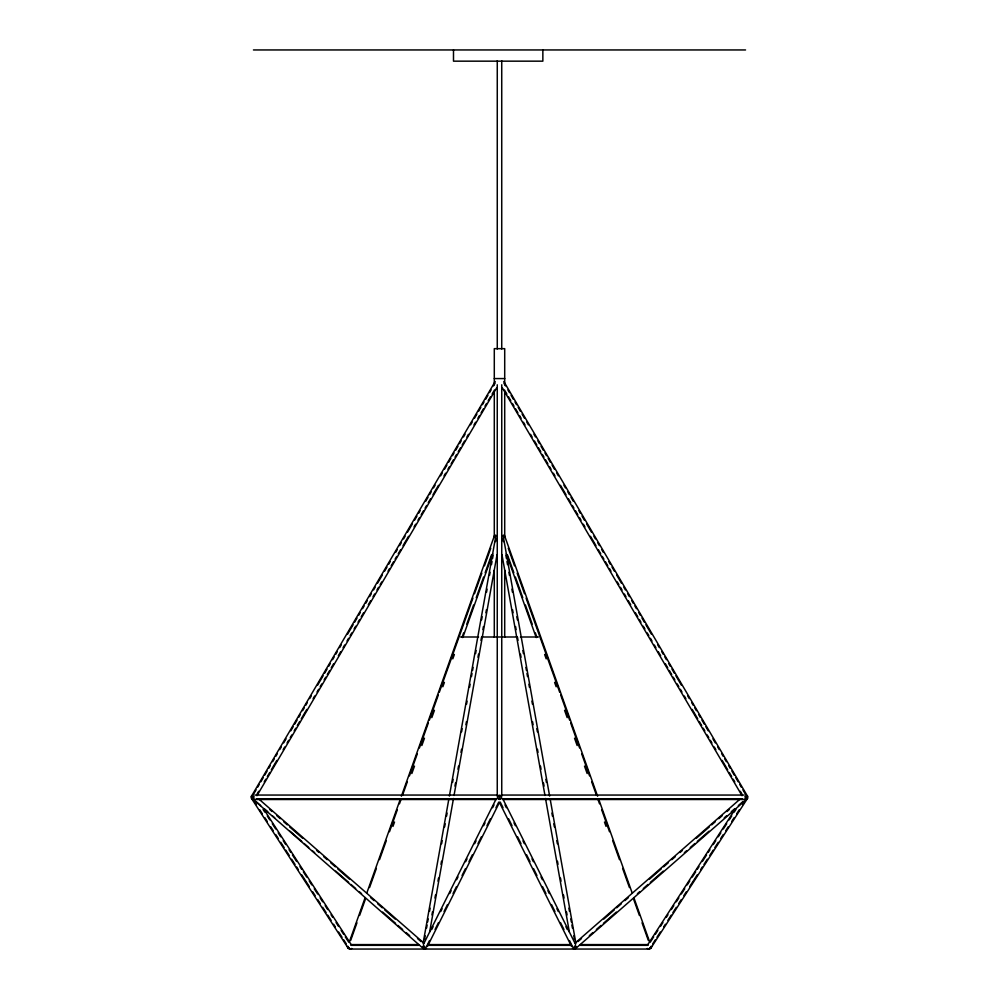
<?xml version="1.0" encoding="UTF-8"?>
<svg xmlns="http://www.w3.org/2000/svg" width="999" height="999" viewBox="0 0 999 999"><rect width="100%" height="100%" fill="white"/><g stroke="black" fill="none" stroke-linecap="round" stroke-linejoin="round"><path stroke-width="1.5" d="M745.192 796.765A2.248 0.624 -30.4 0 1 747.364 796.053A2.248 0.624 -30.4 0 1 746.678 797.277A1.498 0.937 32.8 0 1 746.79 798.114L746.79 796.79M347.427 946.353L347.864 948.138L349.687 949.05L649.313 949.05L651.136 948.138L651.573 946.353M423.089 943.306L448.826 799.138M449.375 796.066L495.941 535.339M424.637 938.86L425.187 935.788M426.561 928.121L427.097 925.049M427.647 921.99L428.196 918.918M429.57 911.25L430.119 908.178M441.62 843.768L442.17 840.696M444.63 826.897L445.179 823.825M446.553 816.158L447.102 813.086M452.572 782.417L453.121 779.345M461.613 731.805L462.162 728.733M466.545 704.195L467.095 701.123M469.555 687.324L470.104 684.253M471.478 676.585L472.015 673.526M472.564 670.454L473.114 667.382M475.586 653.583L476.123 650.511M481.605 619.842L482.155 616.77M486.538 592.232L487.087 589.16M489.547 575.362L490.097 572.29M491.471 564.622L492.007 561.563M492.557 558.491L493.106 555.419M495.579 541.62L496.116 538.548M431.943 914.909L432.492 911.837M434.952 898.039L435.502 894.967M437.974 881.168L438.511 878.096M440.984 864.297L441.533 861.225M454.945 786.076L455.494 783.004M457.967 769.205L458.516 766.133M460.976 752.334L461.526 749.262M465.909 724.725L466.458 721.653M477.959 657.242L478.509 654.17M480.969 640.371L481.518 637.3M482.892 629.632L483.429 626.56M485.901 612.762L486.451 609.69M429.657 931.93L453.484 798.488M454.033 795.429L497.04 554.632M423.688 945.504L423.551 947.726L424.6 949.05M574.85 947.926L575.062 947.427A1.498 1.011 -26.6 0 1 573.701 947.939M349.438 941.657L365.172 897.589M366.745 893.181L400.324 799.15M401.386 796.215L494.78 534.702M350.661 940.446L356.955 922.814M359.578 915.471L365.347 899.312M369.555 887.549L376.373 868.456M379.52 859.639L386.338 840.546M389.485 831.73L397.352 809.689M399.463 803.808L401.036 799.4M402.609 794.992L407.33 781.78M409.428 775.898L417.295 753.858M419.393 747.989L428.309 723.014M429.37 720.067L438.286 695.092M439.335 692.157L472.914 598.126M474.488 593.718L481.83 573.151M484.453 565.809L490.759 548.176M392.957 826.41L394.53 822.015M411.838 773.551L414.498 766.108M421.84 745.541L424.463 738.199M431.818 717.632L434.44 710.289M442.832 686.775L444.405 682.367M452.797 658.865L454.37 654.457M462.075 637.325L463.648 632.916M466.795 624.1L473.613 605.007M476.236 597.664L483.591 577.097M485.164 572.689L491.458 555.057M462.774 637.574L492.682 553.833M424.587 947.177L423.251 948.501L252.235 798.538M423.414 944.442L496.103 799.05M431.693 929.545L433.079 926.772M440.696 911.538L442.082 908.778M449.7 893.543L451.086 890.771M456.618 879.694L458.004 876.922M465.621 861.7L467.008 858.928M474.625 843.693L476.011 840.921M483.616 825.698L485.002 822.926M492.619 807.691L494.006 804.932M426.76 946.103L429.533 940.559M435.077 929.482L438.536 922.564M444.068 911.488L447.527 904.557M453.071 893.481L456.531 886.563M462.075 875.486L465.534 868.556M468.993 861.638L472.452 854.707M477.997 843.631L481.456 836.712M487 825.636L490.459 818.718M495.991 807.642L498.763 802.097M427.435 946.428L499.438 802.434L571.565 946.428M650.898 948.076L747.414 798.538L747.602 796.365L745.791 795.054M251.486 796.191L495.179 381.506M253.721 793.868L256.081 789.847M257.667 787.162L259.24 784.477M260.814 781.792L263.187 777.771M264.76 775.087L267.12 771.053M268.706 768.368L270.279 765.684M272.64 761.663L274.226 758.978M275.799 756.293L277.372 753.608M279.745 749.587L281.318 746.902M283.691 742.869L286.051 738.848M290.784 730.793L293.144 726.773M294.73 724.088L297.09 720.054M298.676 717.369L300.249 714.697M302.61 710.664L304.195 707.979M305.769 705.294L307.342 702.609M309.715 698.588L311.288 695.903M317.595 685.164L323.114 675.774M324.7 673.089L327.06 669.068M328.634 666.383L330.219 663.698M332.58 659.665L334.166 656.98M335.739 654.295L337.312 651.61M339.685 647.589L341.258 644.904M347.565 634.165L353.084 624.775M354.67 622.09L357.03 618.069M358.604 615.384L360.189 612.699M362.55 608.666L364.123 605.993M365.709 603.309L367.282 600.624M369.642 596.59L371.228 593.906M373.589 589.885L375.174 587.2M377.535 583.179L382.267 575.124M384.627 571.091L387 567.07M388.574 564.385L390.159 561.7M395.679 552.31L397.252 549.625M399.612 545.591L401.198 542.919M403.559 538.886L405.132 536.201M407.505 532.18L412.237 524.125M414.597 520.104L416.97 516.071M418.544 513.386L420.117 510.701M425.636 501.311L428.009 497.29M429.582 494.605L431.168 491.92M433.529 487.887L435.102 485.202M440.621 475.811L442.207 473.126M444.567 469.105L446.94 465.072M448.514 462.387L450.874 458.366M452.46 455.681L454.033 452.997M455.606 450.312L457.979 446.291M459.552 443.606L461.126 440.921M463.499 436.9L465.072 434.215M470.591 424.812L472.177 422.127M474.537 418.106L476.91 414.086M478.484 411.401L480.844 407.367M482.43 404.682L484.003 401.998M485.576 399.313L487.949 395.292M489.522 392.607L491.096 389.922M493.469 385.901L495.042 383.216M257.105 793.98L258.691 791.295M264.211 781.905L265.784 779.22M267.357 776.535L269.73 772.514M271.303 769.829L276.823 760.426M283.142 749.7L284.715 747.015M287.075 742.981L288.661 740.296M290.234 737.612L291.808 734.939M294.181 730.906L295.754 728.221M297.327 725.536L299.7 721.515M301.273 718.83L306.793 709.44M313.099 698.701L314.685 696.016M317.045 691.995L318.619 689.31M320.204 686.625L321.778 683.94M324.151 679.907L325.724 677.222M327.297 674.537L329.67 670.516M331.243 667.832L333.604 663.811M338.336 655.756L340.709 651.723M343.069 647.702L344.655 645.017M347.015 640.996L348.589 638.311M350.174 635.626L351.748 632.941M354.108 628.92L355.694 626.236M358.054 622.202L359.64 619.517M361.213 616.833L363.574 612.812M368.306 604.757L370.679 600.736M373.039 596.703L374.613 594.018M376.985 589.997L378.559 587.312M380.144 584.627L381.718 581.942M388.024 571.203L389.598 568.518M391.183 565.846L393.544 561.813M395.117 559.128L396.703 556.443M398.276 553.758L400.649 549.737M403.009 545.704L408.529 536.313M414.048 526.923L415.634 524.238M417.994 520.217L419.568 517.532M421.153 514.847L423.514 510.814M425.087 508.129L426.673 505.444M428.246 502.759L430.606 498.738M432.979 494.717L438.499 485.314M444.018 475.924L445.591 473.239M447.964 469.218L449.538 466.533M451.111 463.848L453.484 459.815M455.057 457.142L456.643 454.458M458.216 451.773L460.576 447.739M462.162 445.054L464.523 441.034M466.895 437.013L468.469 434.328M473.988 424.925L475.561 422.24M477.934 418.219L479.508 415.534M481.081 412.849L483.454 408.828M485.027 406.143L486.6 403.459M488.186 400.774L490.546 396.74M492.132 394.068L494.493 390.035M256.968 795.691L496.715 387.712M648.026 944.267L735.314 809.028M650.324 942.082L653.671 936.875M655.356 934.277L657.866 930.381M660.389 926.473L662.911 922.577M666.271 917.369L667.944 914.772M671.303 909.577L673.813 905.668M676.335 901.772L678.858 897.864M681.368 893.968L684.727 888.76M687.25 884.864L689.76 880.968M692.282 877.06L695.641 871.865M697.314 869.267L699 866.657M702.359 861.463L706.555 854.957M708.229 852.359L709.914 849.762M713.261 844.555L715.784 840.659M718.306 836.75L720.816 832.854M723.338 828.945L726.698 823.75M729.208 819.854L731.73 815.946M734.253 812.05L735.926 809.44M652.797 943.755L655.307 939.859M656.992 937.249L660.351 932.055M663.711 926.847L665.384 924.25M667.906 920.354L671.253 915.146M672.939 912.549L676.298 907.342M678.808 903.446L681.33 899.55M683.853 895.641L686.363 891.745M689.722 886.538L697.277 874.837M700.636 869.642L702.309 867.032M703.995 864.435L707.354 859.24M709.864 855.331L713.224 850.137M714.897 847.527L718.256 842.332M720.779 838.423L723.301 834.527M725.811 830.631L728.333 826.722M731.693 821.528L734.203 817.619M736.725 813.723L739.248 809.827M742.594 804.62L744.28 802.022M650.611 947.427L649.899 948.113M348.102 948.076L251.586 798.538A2.248 1.399 -32.8 0 1 252.085 796.59L252.235 798.164A1.498 0.937 -32.8 0 1 252.21 797.277A2.248 0.624 30.4 0 1 251.636 796.053A2.248 0.624 30.4 0 1 253.808 796.765M425.599 948.488L424.862 949.05M253.908 796.927C252.023 801.423 249.513 795.616 253.209 795.054M574.413 947.177L575.711 948.501L747.377 798.601A2.248 1.399 32.8 0 0 746.915 796.59M424.288 947.502L423.938 947.427A1.498 1.011 26.6 0 0 425.299 947.939M575.137 943.093L740.559 798.676M577.971 941.595L581.493 938.523M603.783 919.068L614.348 909.852M616.695 907.804L621.39 903.708M624.899 900.636L628.421 897.564M649.537 879.12L661.276 868.88M663.623 866.832L668.319 862.736M671.827 859.664L675.349 856.593M680.044 852.497L682.392 850.449M696.465 838.149L709.377 826.885M711.725 824.837L715.247 821.765M718.768 818.693L722.277 815.621M726.972 811.525L729.32 809.477M589.335 935.651L592.857 932.579M596.378 929.507L601.061 925.411M603.408 923.363L616.321 912.087M637.437 893.655L639.785 891.608M643.306 888.536L647.989 884.44M650.337 882.392L663.249 871.128M684.365 852.684L686.713 850.636M690.234 847.564L694.917 843.468M697.265 841.42L709.003 831.18M724.25 817.869L726.598 815.808M731.293 811.712L734.814 808.641M738.336 805.569L743.019 801.473M746.765 798.538L745.791 799.512M351.698 948.488L350.237 949.05M574.4 949.05L575.449 947.726L575.312 945.504M253.446 49.95L745.554 49.95M494.293 378.571L504.707 378.571M460.614 637L478.558 637M481.605 637L517.395 637M520.442 637L538.386 637M254.77 795.054L497.939 795.054M501.061 795.054L744.23 795.054M256.406 798.763L496.391 798.763M502.609 798.763L742.594 798.763M251.96 798.963L253.209 799.512M747.002 798.963L745.092 796.927M254.77 799.512L496.391 799.512M502.609 799.512L744.23 799.512M351.248 944.592L418.643 944.592M427.722 944.592L571.278 944.592M580.357 944.592L647.752 944.592M351.336 945.329L418.593 945.329M427.759 945.329L571.241 945.329M580.407 945.329L647.664 945.329M648.763 949.05L647.302 948.488M574.138 949.05L573.401 948.488M349.101 948.113L348.389 947.427M258.441 798.676L423.863 943.093M269.68 809.477L272.028 811.525M276.723 815.621L280.232 818.693M283.753 821.765L287.275 824.837M289.623 826.885L302.535 838.149M316.608 850.449L318.956 852.497M323.651 856.593L327.173 859.664M330.681 862.736L335.377 866.832M337.724 868.88L349.463 879.12M370.579 897.564L374.101 900.636M377.61 903.708L382.305 907.804M384.652 909.852L395.217 919.068M417.507 938.523L421.029 941.595M255.981 801.473L260.664 805.569M264.186 808.641L267.707 811.712M272.402 815.808L274.75 817.869M289.997 831.18L301.735 841.42M304.083 843.468L308.766 847.564M312.287 850.636L314.635 852.684M335.751 871.128L348.663 882.392M351.011 884.44L355.694 888.536M359.215 891.608L361.563 893.655M382.679 912.087L395.592 923.363M397.939 925.411L402.622 929.507M406.143 932.579L409.665 935.651M263.686 809.028L350.974 944.267M263.074 809.44L264.747 812.05M267.27 815.946L269.792 819.854M272.302 823.75L275.662 828.945M278.184 832.854L280.694 836.75M283.216 840.659L285.739 844.555M289.086 849.762L290.771 852.359M292.445 854.957L296.641 861.463M300 866.657L301.686 869.267M303.359 871.865L306.718 877.06M309.24 880.968L311.75 884.864M314.273 888.76L317.632 893.968M320.142 897.864L322.665 901.772M325.187 905.668L327.697 909.577M331.056 914.772L332.729 917.369M336.089 922.577L338.611 926.473M341.134 930.381L343.644 934.277M345.329 936.875L348.676 942.082M254.72 802.022L256.406 804.62M259.752 809.827L262.275 813.723M264.797 817.619L267.307 821.528M270.667 826.722L273.189 830.631M275.699 834.527L278.221 838.423M280.744 842.332L284.103 847.527M285.776 850.137L289.136 855.331M291.646 859.24L295.005 864.435M296.691 867.032L298.364 869.642M301.723 874.837L309.278 886.538M312.637 891.745L315.147 895.641M317.67 899.55L320.192 903.446M322.702 907.342L326.061 912.549M327.747 915.146L331.094 920.354M333.616 924.25L335.289 926.847M338.649 932.055L342.008 937.249M343.693 939.859L346.203 943.755M503.821 381.506L747.514 796.191M503.958 383.216L505.531 385.901M507.904 389.922L509.478 392.607M511.051 395.292L513.424 399.313M514.997 401.998L516.57 404.682M518.156 407.367L520.516 411.401M522.09 414.086L524.463 418.106M526.823 422.127L528.409 424.812M533.928 434.215L535.501 436.9M537.874 440.921L539.448 443.606M541.021 446.291L543.394 450.312M544.967 452.997L546.54 455.681M548.126 458.366L550.486 462.387M552.06 465.072L554.433 469.105M556.793 473.126L558.379 475.811M563.898 485.202L565.471 487.887M567.832 491.92L569.418 494.605M570.991 497.29L573.364 501.311M578.883 510.701L580.456 513.386M582.03 516.071L584.403 520.104M586.763 524.125L591.495 532.18M593.868 536.201L595.441 538.886M597.802 542.919L599.388 545.591M601.748 549.625L603.321 552.31M608.841 561.7L610.426 564.385M612 567.07L614.373 571.091M616.733 575.124L621.465 583.179M623.826 587.2L625.411 589.885M627.772 593.906L629.358 596.59M631.718 600.624L633.291 603.309M634.877 605.993L636.45 608.666M638.811 612.699L640.396 615.384M641.97 618.069L644.33 622.09M645.916 624.775L651.435 634.165M657.742 644.904L659.315 647.589M661.688 651.61L663.261 654.295M664.834 656.98L666.42 659.665M668.781 663.698L670.366 666.383M671.94 669.068L674.3 673.089M675.886 675.774L681.405 685.164M687.712 695.903L689.285 698.588M691.658 702.609L693.231 705.294M694.804 707.979L696.39 710.664M698.751 714.697L700.324 717.369M701.91 720.054L704.27 724.088M705.856 726.773L708.216 730.793M712.949 738.848L715.309 742.869M717.682 746.902L719.255 749.587M721.628 753.608L723.201 756.293M724.774 758.978L726.36 761.663M728.721 765.684L730.294 768.368M731.88 771.053L734.24 775.087M735.813 777.771L738.186 781.792M739.76 784.477L741.333 787.162M742.919 789.847L745.279 793.868M504.507 390.035L506.868 394.068M508.454 396.74L510.814 400.774M512.4 403.459L513.973 406.143M515.546 408.828L517.919 412.849M519.492 415.534L521.066 418.219M523.439 422.24L525.012 424.925M530.531 434.328L532.105 437.013M534.477 441.034L536.838 445.054M538.424 447.739L540.784 451.773M542.357 454.458L543.943 457.142M545.516 459.815L547.889 463.848M549.462 466.533L551.036 469.218M553.409 473.239L554.982 475.924M560.501 485.314L566.021 494.717M568.394 498.738L570.754 502.759M572.327 505.444L573.913 508.129M575.486 510.814L577.847 514.847M579.432 517.532L581.006 520.217M583.366 524.238L584.952 526.923M590.471 536.313L595.991 545.704M598.351 549.737L600.724 553.758M602.297 556.443L603.883 559.128M605.456 561.813L607.817 565.846M609.402 568.518L610.976 571.203M617.282 581.942L618.856 584.627M620.441 587.312L622.015 589.997M624.387 594.018L625.961 596.703M628.321 600.736L630.694 604.757M635.426 612.812L637.787 616.833M639.36 619.517L640.946 622.202M643.306 626.236L644.892 628.92M647.252 632.941L648.826 635.626M650.411 638.311L651.985 640.996M654.345 645.017L655.931 647.702M658.291 651.723L660.664 655.756M665.396 663.811L667.757 667.832M669.33 670.516L671.703 674.537M673.276 677.222L674.849 679.907M677.222 683.94L678.796 686.625M680.381 689.31L681.955 691.995M684.315 696.016L685.901 698.701M692.207 709.44L697.727 718.83M699.3 721.515L701.673 725.536M703.246 728.221L704.819 730.906M707.192 734.939L708.766 737.612M710.339 740.296L711.925 742.981M714.285 747.015L715.858 749.7M722.177 760.426L727.697 769.829M729.27 772.514L731.643 776.535M733.216 779.22L734.789 781.905M740.309 791.295L741.895 793.98M502.285 387.712L742.032 795.691M502.897 799.05L575.586 944.442M504.994 804.932L506.381 807.691M513.998 822.926L515.384 825.698M522.989 840.921L524.375 843.693M531.992 858.928L533.379 861.7M540.996 876.922L542.382 879.694M547.914 890.771L549.3 893.543M556.918 908.778L558.304 911.538M565.921 926.772L567.307 929.545M500.237 802.097L503.009 807.642M508.541 818.718L512 825.636M517.544 836.712L521.003 843.631M526.548 854.707L530.007 861.638M533.466 868.556L536.925 875.486M542.469 886.563L545.929 893.481M551.473 904.557L554.932 911.488M560.464 922.564L563.923 929.482M569.467 940.559L572.24 946.103M504.22 534.702L597.614 796.215M598.676 799.15L632.255 893.181M633.828 897.589L649.562 941.657M508.241 548.176L514.547 565.809M517.17 573.151L524.512 593.718M526.086 598.126L559.665 692.157M560.714 695.092L569.63 720.067M570.691 723.014L579.607 747.989M581.705 753.858L589.572 775.898M591.67 781.78L596.391 794.992M597.964 799.4L599.537 803.808M601.648 809.689L609.515 831.73M612.662 840.546L619.48 859.639M622.627 868.456L629.445 887.549M633.653 899.312L639.422 915.471M642.045 922.814L648.339 940.446M544.63 654.457L546.203 658.865M554.595 682.367L556.168 686.775M564.56 710.289L567.182 717.632M574.537 738.199L577.16 745.541M584.502 766.108L587.162 773.551M604.47 822.015L606.043 826.41M507.542 555.057L513.836 572.689M515.409 577.097L522.764 597.664M525.387 605.007L532.205 624.1M535.352 632.916L536.925 637.325M506.318 553.833L536.226 637.574M503.059 535.339L549.625 796.066M550.174 799.138L575.911 943.306M502.884 538.548L503.421 541.62M505.894 555.419L506.443 558.491M506.993 561.563L507.529 564.622M508.903 572.29L509.453 575.362M511.913 589.16L512.462 592.232M516.845 616.77L517.395 619.842M522.877 650.511L523.414 653.583M525.886 667.382L526.436 670.454M526.985 673.526L527.522 676.585M528.896 684.253L529.445 687.324M531.905 701.123L532.455 704.195M536.838 728.733L537.387 731.805M545.879 779.345L546.428 782.417M551.898 813.086L552.447 816.158M553.821 823.825L554.37 826.897M556.83 840.696L557.38 843.768M568.881 908.178L569.43 911.25M570.804 918.918L571.353 921.99M571.903 925.049L572.439 928.121M573.813 935.788L574.363 938.86M512.549 609.69L513.099 612.762M515.571 626.56L516.108 629.632M517.482 637.3L518.031 640.371M520.491 654.17L521.041 657.242M532.542 721.653L533.091 724.725M537.474 749.262L538.024 752.334M540.484 766.133L541.033 769.205M543.506 783.004L544.055 786.076M557.467 861.225L558.016 864.297M560.489 878.096L561.026 881.168M563.498 894.967L564.048 898.039M566.508 911.837L567.057 914.909M501.96 554.632L544.967 795.429M545.516 798.488L569.343 931.93M542.857 49.95L542.857 61.164L453.496 61.164L453.496 49.95M504.707 384.765L504.707 348.663L494.293 348.663L494.293 384.765M504.707 392.495L504.707 537.474M504.707 570.242L504.707 637.325M501.735 60.852L501.735 348.976M501.748 384.802L501.748 795.728M499.5 795.142L499.5 799.512M497.265 60.852L497.265 348.976M497.252 384.802L497.252 795.728M494.293 392.495L494.293 537.474M494.293 570.242L494.293 637.325M501.323 798.538A2.248 1.523 26.6 0 1 499.05 798.75A2.248 1.523 26.6 0 1 497.39 796.927M426.561 948.076A2.248 1.523 26.6 0 1 424.275 948.288A2.248 1.523 26.6 0 1 422.627 946.465M576.373 946.465A2.248 1.523 -26.6 0 1 574.725 948.288A2.248 1.523 -26.6 0 1 572.439 948.076M501.61 796.927A2.248 1.523 -26.6 0 1 499.95 798.75A2.248 1.523 -26.6 0 1 497.677 798.538M747.314 798.651A2.248 1.399 32.8 0 1 744.929 798.538M650.686 946.465A2.248 1.399 32.8 0 1 649.662 948.501M647.677 945.216A2.248 1.399 32.8 0 1 648.026 945.141M650.361 947.477A1.498 0.937 32.8 0 1 649.949 947.889M349.338 948.501A2.248 1.399 -32.8 0 1 348.314 946.465M350.974 945.141A2.248 1.399 -32.8 0 1 351.323 945.216M349.051 947.889A1.498 0.937 -32.8 0 1 348.639 947.477M254.071 798.538A2.248 1.399 -32.8 0 1 251.686 798.651M497.452 796.765A2.248 1.261 0 0 1 499.5 796.016A2.248 1.261 0 0 1 501.548 796.765M423.476 946.065A2.248 0.649 10.1 0 1 423.888 946.065M426.073 946.515A2.248 0.649 10.1 0 1 426.411 946.665M572.589 946.665A2.248 0.649 -10.1 0 1 572.927 946.515M575.112 946.065A2.248 0.649 -10.1 0 1 575.524 946.065"/></g></svg>
